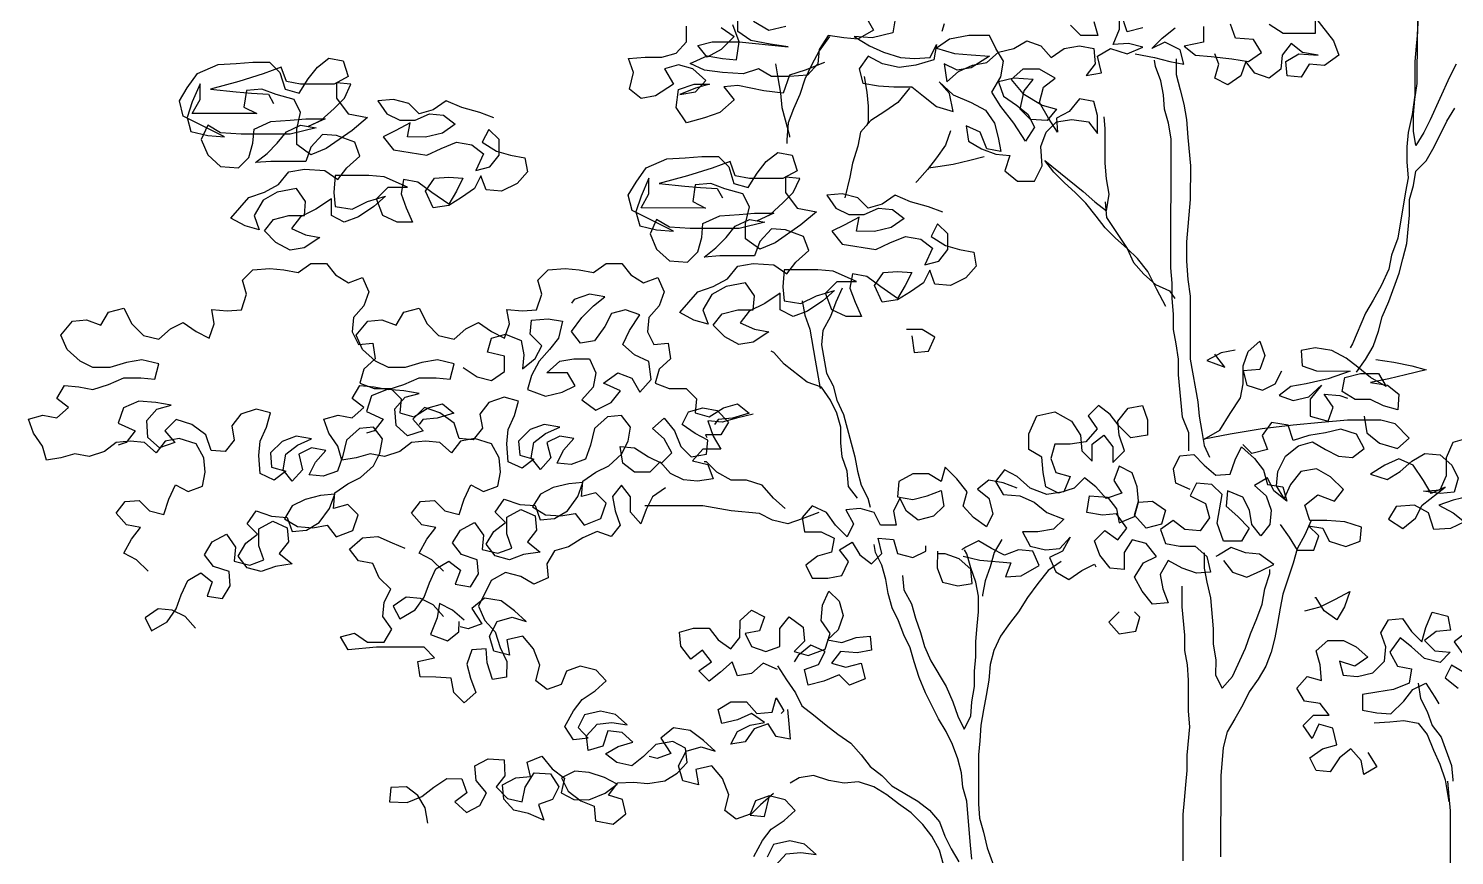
# Model space of a CAD drawing. Header units: inches. Extents: x 350994 to 353538, y 1581369 to 1583842.
# Drawn here: x 351392.314 to 351394.115, y 1583314.287 to 1583315.332 of the extents above; entities that cross this region are included whole.
import ezdxf

# ---------------------------------------------------------------- set-up
doc = ezdxf.new("R2010")
doc.units = ezdxf.units.IN
doc.header["$MEASUREMENT"] = 0
doc.linetypes.add('1', pattern=[0])
doc.layers.add('TREE', color=81, linetype='1')

# ---------------------------------------------------------------- blocks, each defined once
blk = doc.blocks.new('TREE_4')
at = {"color": 94}
for points in [[(613.1, 6881.8), (598.6, 6852.9), (555.1, 6757.5), (540.7, 6728.6), (523.3, 6699.7), (517.5, 6731.5), (517.6, 6769.1), (520.5, 6803.8), (526.3, 6838.5), (526.4, 6948.4), (529.3, 6986), (532.3, 7017.8), (543.9, 7055.3), (555.5, 7118.9), (572.9, 7150.7), (596, 7173.8), (622.1, 7202.7)], [(526.5, 7029.3), (526.4, 6954.2), (523.5, 6922.4), (520.6, 6887.7), (520.5, 6812.5), (514.7, 6769.1), (506, 6728.7), (503, 6696.9), (503, 6662.2), (505.9, 6627.5), (500.1, 6595.7), (482.6, 6491.6), (468.1, 6454), (462.3, 6422.2), (444.9, 6384.6), (427.6, 6352.9), (410.2, 6324), (381.2, 6254.6), (375.4, 6245.9)], [(389.8, 6191), (410.1, 6219.9), (427.5, 6248.8), (439.1, 6283.5), (447.8, 6315.3), (462.3, 6349.9), (485.4, 6413.5), (494.1, 6445.3), (502.8, 6480), (508.7, 6543.6), (508.7, 6578.3), (517.4, 6610.1), (523.2, 6641.9), (546.4, 6665), (563.8, 6696.8), (592.7, 6754.6), (610.1, 6783.5)], [(-803.6, 6886), (-847, 6868.7), (-881.7, 6857.1), (-896.2, 6816.7), (-939.6, 6822.5), (-997.4, 6834.1), (-1029.2, 6831.3), (-1006.1, 6802.3), (-1037.9, 6773.4), (-1072.7, 6761.9), (-1113.1, 6750.4), (-1136.2, 6785.1), (-1130.4, 6825.6), (-1095.7, 6837.1), (-1061, 6837.1), (-1092.8, 6828.4), (-1127.5, 6814), (-1092.8, 6819.8), (-1069.7, 6845.8), (-1098.6, 6871.8), (-1130.4, 6880.5), (-1162.2, 6871.9), (-1142, 6837.1), (-1182.5, 6811.2), (-1214.3, 6805.4), (-1240.3, 6825.7), (-1231.6, 6863.2), (-1243.1, 6895.1), (-1205.5, 6897.9), (-1167.9, 6897.9), (-1136.1, 6906.5), (-1113, 6932.5), (-1112.9, 6967.2)], [(-1034.9, 6964.3), (-1006, 6944), (-1034.9, 6915.1), (-1066.7, 6897.8), (-1087, 6923.8), (-1055.1, 6932.5), (-994.4, 6932.4), (-884.6, 6920.8), (-925, 6926.6), (-968.4, 6935.3), (-997.3, 6955.6), (-997.3, 6990.2)], [(-962.6, 6978.7), (-927.9, 6958.4), (-890.3, 6967)], [(-711, 6990), (-693.7, 6958.2), (-728.4, 6938), (-760.2, 6940.9), (-794.9, 6946.7), (-815.2, 6914.9), (-818.1, 6883.1), (-841.3, 6857.1), (-881.7, 6854.3), (-922.2, 6854.3), (-951.1, 6871.7), (-985.8, 6860.1), (-1032.1, 6863.1), (-1072.6, 6868.9), (-1104.3, 6883.4), (-1066.7, 6900.7), (-1032.1, 6894.9), (-1000.3, 6891.9), (-994.4, 6932.4), (-1008.9, 6970)], [(-644.5, 6984.1), (-650.3, 6952.3), (-696.6, 6940.8), (-737.1, 6943.8), (-702.4, 6923.5), (-670.6, 6909), (-633.1, 6897.4), (-601.2, 6894.5), (-566.6, 6897.3), (-552.1, 6926.2), (-557.9, 6891.5), (-598.4, 6880), (-636, 6874.3), (-673.5, 6883), (-705.3, 6900.4), (-725.6, 6871.5), (-717, 6839.6), (-682.3, 6833.8), (-647.6, 6830.9), (-607.1, 6830.9), (-581.1, 6810.6), (-552.2, 6787.5), (-514.6, 6775.9), (-523.3, 6816.3), (-546.4, 6842.4), (-514.6, 6813.4), (-474.1, 6796.1), (-442.3, 6778.7), (-422.1, 6749.7), (-413.5, 6717.9), (-407.7, 6686.1), (-439.5, 6691.9), (-453.9, 6729.5), (-485.7, 6744), (-480, 6709.3), (-451.1, 6691.9), (-419.3, 6680.4), (-387.5, 6677.4), (-399.1, 6642.7), (-370.2, 6619.6), (-332.6, 6619.6), (-315.2, 6654.2), (-318.1, 6697.6), (-306.5, 6729.4), (-283.3, 6752.5), (-248.6, 6758.3), (-211.1, 6752.4), (-190.8, 6726.4), (-190.8, 6766.9), (-199.4, 6798.7), (-231.2, 6804.5), (-254.4, 6775.6), (-283.3, 6761.2), (-280.5, 6729.4), (-300.7, 6761.2), (-320.9, 6795.9), (-312.2, 6830.6), (-286.1, 6850.8), (-320.8, 6871.1), (-358.4, 6871.1), (-384.4, 6848), (-358.5, 6816.2), (-315.1, 6790.1), (-283.3, 6781.4), (-303.6, 6755.4), (-341.2, 6758.3), (-364.3, 6781.5), (-355.6, 6822), (-335.3, 6848), (-378.7, 6850.9), (-413.4, 6842.3), (-401.8, 6810.4), (-372.9, 6790.2), (-346.9, 6769.9), (-332.5, 6741), (-352.8, 6709.2), (-378.8, 6749.7), (-407.6, 6787.3), (-427.8, 6819.1), (-407.6, 6853.8), (-401.8, 6888.5), (-419.1, 6917.4), (-433.5, 6946.4), (-479.8, 6946.4), (-523.1, 6937.8), (-552.1, 6917.6), (-511.6, 6906), (-474, 6903), (-433.5, 6900.1), (-474.1, 6874.1), (-505.9, 6868.4), (-534.8, 6882.8), (-529, 6842.4), (-503, 6865.5), (-471.2, 6879.9), (-439.3, 6885.7), (-413.3, 6908.8), (-378.6, 6917.4), (-349.7, 6934.7), (-317.9, 6923.1), (-294.8, 6897.1), (-265.8, 6917.3), (-231.1, 6923), (-199.3, 6917.2), (-196.5, 6882.5), (-216.7, 6856.5), (-182, 6862.3), (-190.7, 6899.9), (-161.8, 6917.2), (-124.2, 6905.6), (-89.5, 6920), (-121.3, 6928.7), (-156, 6925.9), (-141.5, 6960.6), (-141.4, 6995.2)], [(-199.3, 6978), (-190.6, 6946.1), (-228.2, 6946.2), (-251.3, 6969.3)], [(-534.7, 6972.5), (-540.5, 6955.1)], [(-106.8, 6905.6), (-63.5, 6896.9), (-28.8, 6888.2), (3, 6882.4), (-5.6, 6914.2), (-40.3, 6931.5), (-69.2, 6917.1), (-46.1, 6940.2), (-17.1, 6963.3)], [(46.5, 6966.2), (46.4, 6931.5), (3.1, 6922.8), (29.1, 6902.6), (63.8, 6899.6), (110, 6893.8), (147.6, 6888), (176.5, 6908.2), (159.2, 6937.1), (118.7, 6940.1), (107.2, 6971.9)], [(-89.4, 6963.4), (-124.1, 6954.8), (-138.5, 6998.1)], [(193.9, 6971.8), (225.7, 6951.5), (298, 6951.5), (298, 6986.2), (338.5, 6934.1), (350, 6902.3), (318.2, 6879.2), (283.5, 6882.1), (266.1, 6853.2), (234.3, 6856.1), (231.4, 6887.9), (260.4, 6905.3), (303.7, 6902.3), (269, 6908.1), (243, 6928.4), (222.8, 6902.4), (219.9, 6870.6), (193.8, 6850.4), (162, 6862), (141.8, 6888), (130.2, 6856.2), (101.3, 6836), (72.4, 6850.5), (81.1, 6882.3), (72.4, 6905.4)], [(-792, 6943.8), (-815.2, 6912), (-832.6, 6880.2), (-847.1, 6848.4), (-858.6, 6813.8), (-873.1, 6782), (-884.7, 6750.2), (-887.7, 6712.6), (-887.7, 6703.9)], [(-1544.7, 6761.9), (-1576.5, 6773.5), (-1617, 6785.1), (-1651.6, 6799.6), (-1680.6, 6779.4), (-1712.4, 6770.8), (-1735.5, 6793.9), (-1770.2, 6802.6), (-1804.9, 6799.8), (-1784.7, 6770.8), (-1755.8, 6756.4), (-1721.1, 6756.3), (-1689.3, 6770.8), (-1657.5, 6767.8), (-1631.5, 6747.6), (-1660.4, 6727.4), (-1698, 6718.7), (-1738.5, 6718.8), (-1732.6, 6750.6), (-1764.5, 6733.2), (-1793.4, 6718.8), (-1770.3, 6689.9), (-1695.1, 6678.2), (-1663.3, 6692.7), (-1628.6, 6707.1), (-1593.9, 6701.3), (-1567.9, 6681), (-1585.3, 6643.4), (-1553.5, 6652.1), (-1533.2, 6678.1), (-1533.2, 6712.8), (-1556.3, 6735.9), (-1570.8, 6707), (-1539, 6686.8), (-1507.2, 6678.1), (-1475.4, 6672.3), (-1469.6, 6640.4), (-1492.8, 6614.4), (-1527.5, 6597.1), (-1562.2, 6600.1), (-1573.7, 6631.9), (-1588.2, 6603), (-1617.1, 6582.8), (-1646.1, 6565.4), (-1680.8, 6559.7), (-1698.1, 6597.3), (-1677.8, 6626.2), (-1646, 6629), (-1614.2, 6626.1), (-1628.7, 6597.2), (-1646.1, 6568.3), (-1683.6, 6594.4), (-1715.4, 6617.5), (-1747.2, 6623.4), (-1753, 6591.6), (-1741.5, 6559.7), (-1727.1, 6527.9), (-1761.8, 6528), (-1793.6, 6542.4), (-1808, 6580), (-1781.9, 6606), (-1738.6, 6606), (-1790.6, 6629.2), (-1825.3, 6632.1), (-1900.5, 6632.2), (-1903.4, 6594.6), (-1900.5, 6562.8), (-1862.9, 6557), (-1828.2, 6574.3), (-1787.7, 6585.8), (-1813.8, 6562.7), (-1848.5, 6539.6), (-1880.3, 6528.1), (-1909.2, 6542.5), (-1909.2, 6580.1), (-1943.9, 6557), (-1978.6, 6539.7), (-1998.9, 6513.7), (-1967.1, 6499.2), (-1935.3, 6493.4), (-1970, 6470.3), (-2001.8, 6464.6), (-2033.6, 6481.9), (-2059.6, 6508), (-2039.3, 6534), (-2004.6, 6542.6), (-1969.9, 6542.6), (-1967, 6574.4), (-1987.2, 6603.3), (-2030.6, 6594.7), (-2062.4, 6577.4), (-2082.7, 6542.7), (-2071.1, 6510.9), (-2102.9, 6519.6), (-2134.7, 6537), (-2094.2, 6583.2), (-2059.5, 6594.7), (-2027.7, 6612), (-2004.5, 6640.9), (-1969.8, 6646.7), (-1923.6, 6643.8), (-1894.7, 6623.5), (-1874.4, 6649.5), (-1845.5, 6675.5), (-1857, 6707.3), (-1897.5, 6721.8), (-1929.3, 6724.7), (-1955.3, 6695.8), (-1966.9, 6664), (-2045, 6664.1), (-2079.7, 6661.2), (-2053.6, 6681.5), (-2030.5, 6704.6), (-2010.2, 6730.6), (-1978.4, 6745), (-1943.7, 6739.2), (-2001.6, 6724.8), (-2111.4, 6724.9), (-2157.7, 6727.8), (-2186.6, 6745.2), (-2201.1, 6713.4), (-2186.6, 6678.7), (-2157.8, 6652.6), (-2117.3, 6649.7), (-2094.1, 6672.8), (-2085.4, 6704.6), (-2082.5, 6736.4), (-2044.9, 6753.7), (-2001.5, 6756.6), (-1966.8, 6759.4), (-1923.5, 6759.4), (-1961.1, 6742.1), (-1932.1, 6756.5), (-1903.2, 6782.5), (-1880.1, 6805.6), (-1865.6, 6837.4), (-1897.4, 6840.3), (-1897.4, 6805.6), (-1871.4, 6770.9), (-1828, 6762.2), (-1862.8, 6733.3), (-1920.6, 6692.9), (-1955.3, 6678.5), (-1987.1, 6701.6), (-1987.1, 6736.3), (-1978.4, 6773.9), (-1992.8, 6802.8), (-2033.3, 6814.4), (-2065.1, 6826), (-2099.8, 6823.2), (-2105.6, 6785.6), (-2076.7, 6771.1), (-2221.3, 6771.2), (-2203.9, 6803), (-2203.8, 6837.7), (-2221.2, 6797.3), (-2232.8, 6762.6), (-2224.2, 6730.8), (-2186.6, 6722.1), (-2149, 6719.1), (-2241.5, 6765.5), (-2250.1, 6800.2), (-2232.8, 6829.1), (-2209.6, 6860.9), (-2163.3, 6881.1), (-2122.9, 6883.9), (-2085.3, 6886.8), (-2047.7, 6886.7), (-2024.6, 6863.6), (-2013, 6826), (-1981.2, 6817.3), (-1961, 6849.1), (-1940.7, 6875.1), (-1914.7, 6895.3), (-1882.9, 6889.5), (-1871.3, 6854.8), (-1903.2, 6837.4), (-1978.3, 6837.5), (-2010.1, 6843.3), (-2021.7, 6875.1), (-2062.2, 6860.7), (-2117.1, 6843.4), (-2180.7, 6826.1), (-2122.9, 6820.3), (-2088.2, 6817.4), (-2050.6, 6814.5), (-2039.1, 6794.2)], [(-913.5, 6883.2), (-907.8, 6851.4), (-902, 6816.7), (-899.2, 6784.9), (-881.9, 6721.3), (-881.9, 6718.4)], [(13.8, 6015), (13.8, 6055.4), (-0.6, 6090.1), (-9.2, 6185.6), (-9.2, 6220.3), (-14.9, 6255), (-20.7, 6286.8), (-20.6, 6321.5), (-23.5, 6356.2), (-23.5, 6390.9), (-26.3, 6425.6), (-26, 6714.7), (-31.8, 6749.4), (-40.4, 6781.2), (-43.3, 6813), (-49.1, 6844.8), (-60.6, 6876.6), (-63.5, 6891.1)], [(-14.3, 6893.9), (-14.3, 6859.2), (-5.7, 6824.5), (2.9, 6792.7), (8.7, 6758), (11.5, 6717.5), (17.3, 6653.9), (17.2, 6578.8), (8.4, 6483.4), (8.4, 6440), (11.3, 6399.5), (17, 6361.9), (16.9, 6220.2), (34.1, 6124.8), (37, 6093), (42.7, 6058.3), (48.5, 6026.5), (60, 6000.5)], [(-714, 6854.1), (-708.3, 6819.4), (-705.4, 6787.6), (-705.5, 6752.9), (-708.4, 6744.2)], [(-612.9, 6828), (-638.9, 6796.2), (-667.9, 6776), (-699.7, 6755.8), (-722.8, 6729.8), (-728.6, 6698), (-740.2, 6660.4), (-746.1, 6628.6), (-757.7, 6582.4)], [(-38, 6338.8), (-58.2, 6376.4), (-78.4, 6416.9), (-101.5, 6445.9), (-124.6, 6469), (-150.6, 6492.2), (-173.7, 6515.3), (-193.9, 6541.4), (-217, 6570.3), (-240.1, 6593.4), (-266.1, 6616.6), (-289.2, 6639.8), (-309.4, 6665.8), (-222.8, 6596.3), (-196.8, 6573.2), (-170.8, 6552.9), (-164.9, 6590.5), (-170.7, 6625.2), (-173.6, 6659.9), (-173.5, 6738), (-176.3, 6764)], [(-520.4, 6732.5), (-532, 6700.7), (-552.3, 6671.8), (-572.6, 6645.8), (-595.7, 6619.8), (-598.6, 6616.9)], [(-538, 6550.4), (-569.7, 6561.9), (-610.2, 6573.5), (-644.9, 6588), (-673.8, 6567.8), (-705.6, 6559.2), (-728.8, 6582.3), (-763.4, 6591), (-798.1, 6588.2), (-777.9, 6559.2), (-749, 6544.8), (-714.3, 6544.7), (-682.5, 6559.2), (-650.7, 6556.2), (-624.7, 6536), (-653.6, 6515.8), (-691.2, 6507.1), (-731.7, 6507.2), (-725.9, 6539), (-757.7, 6521.6), (-786.6, 6507.2), (-763.5, 6478.3), (-688.4, 6466.6), (-656.6, 6481.1), (-621.9, 6495.5), (-587.2, 6489.7), (-561.2, 6469.4), (-578.5, 6431.8), (-546.7, 6440.5), (-526.5, 6466.5), (-526.4, 6501.2), (-549.5, 6524.3), (-564, 6495.4), (-532.2, 6475.2), (-500.4, 6466.5), (-468.6, 6460.7), (-462.9, 6428.8), (-486, 6402.8), (-520.8, 6385.5), (-555.5, 6388.5), (-567, 6420.3), (-581.5, 6391.4), (-610.4, 6371.2), (-639.3, 6353.8), (-674, 6348.1), (-691.3, 6385.7), (-671.1, 6414.6), (-639.3, 6417.4), (-607.5, 6414.5), (-622, 6385.6), (-639.3, 6356.7), (-676.9, 6382.8), (-708.7, 6405.9), (-740.5, 6411.8), (-746.3, 6380), (-734.7, 6348.1), (-720.3, 6316.3), (-755, 6316.4), (-786.8, 6330.8), (-801.2, 6368.4), (-775.2, 6394.4), (-731.8, 6394.4), (-783.8, 6417.6), (-818.5, 6420.5), (-893.7, 6420.6), (-896.6, 6383), (-893.8, 6351.2), (-856.2, 6345.4), (-821.5, 6362.7), (-781, 6374.2), (-807, 6351.1), (-841.7, 6328), (-873.6, 6316.5), (-902.5, 6330.9), (-902.4, 6368.5), (-937.1, 6345.4), (-971.9, 6328.1), (-992.1, 6302.1), (-960.3, 6287.6), (-928.5, 6281.8), (-963.2, 6258.7), (-995.1, 6253), (-1026.8, 6270.3), (-1052.8, 6296.4), (-1032.6, 6322.4), (-997.9, 6331), (-963.2, 6331), (-960.3, 6362.8), (-980.5, 6391.7), (-1023.8, 6383.1), (-1055.7, 6365.8), (-1075.9, 6331.1), (-1064.4, 6299.3), (-1096.2, 6308), (-1128, 6325.4), (-1087.5, 6371.6), (-1052.8, 6383.1), (-1020.9, 6400.4), (-997.8, 6429.3), (-963.1, 6435.1), (-916.8, 6432.2), (-887.9, 6411.9), (-867.7, 6437.9), (-838.7, 6463.9), (-850.3, 6495.7), (-890.7, 6510.2), (-922.5, 6513.1), (-948.6, 6484.2), (-960.2, 6452.4), (-1038.2, 6452.5), (-1072.9, 6449.6), (-1046.9, 6469.9), (-1023.7, 6493), (-1003.5, 6519), (-971.7, 6533.4), (-937, 6527.6), (-994.8, 6513.2), (-1104.7, 6513.3), (-1150.9, 6516.2), (-1179.8, 6533.6), (-1194.3, 6501.8), (-1179.9, 6467.1), (-1151, 6441), (-1110.5, 6438.1), (-1087.4, 6461.2), (-1078.7, 6493), (-1075.8, 6524.8), (-1038.2, 6542.1), (-994.8, 6545), (-960.1, 6547.8), (-916.7, 6547.8), (-954.3, 6530.5), (-925.4, 6544.9), (-896.5, 6570.9), (-873.3, 6594), (-858.8, 6625.8), (-890.6, 6628.7), (-890.7, 6594), (-864.7, 6559.3), (-821.3, 6550.6), (-856, 6521.7), (-913.9, 6481.3), (-948.6, 6466.9), (-980.4, 6490), (-980.3, 6524.7), (-971.6, 6562.3), (-986.1, 6591.2), (-1026.5, 6602.8), (-1058.3, 6614.4), (-1093, 6611.6), (-1098.8, 6574), (-1069.9, 6559.5), (-1214.5, 6559.6), (-1197.1, 6591.4), (-1197.1, 6626.1), (-1214.5, 6585.7), (-1226.1, 6551), (-1217.4, 6519.2), (-1179.9, 6510.5), (-1142.3, 6507.5), (-1234.8, 6553.9), (-1243.4, 6588.6), (-1226, 6617.5), (-1202.9, 6649.3), (-1156.6, 6669.5), (-1116.1, 6672.3), (-1078.5, 6675.2), (-1040.9, 6675.1), (-1017.8, 6652), (-1006.3, 6614.4), (-974.5, 6605.7), (-954.2, 6637.5), (-934, 6663.5), (-907.9, 6683.7), (-876.1, 6677.9), (-864.6, 6643.2), (-896.4, 6625.9), (-971.6, 6625.9), (-1003.4, 6631.7), (-1014.9, 6663.5), (-1055.4, 6649.1), (-1110.4, 6631.8), (-1174, 6614.5), (-1116.2, 6608.7), (-1081.5, 6605.8), (-1043.9, 6602.9), (-1032.3, 6582.6)], [(-445.3, 6674.6), (-477.1, 6665.9), (-514.7, 6657.3), (-549.4, 6651.6), (-569.7, 6648.7)], [(-173.6, 6573.1), (-170.8, 6538.5), (-124.6, 6469), (-110.1, 6437.2), (-87, 6411.2), (-61, 6388), (-29.2, 6373.5), (-17.7, 6356.2)], [(-2320, 5744.7), (-2346, 5770.7), (-2374.9, 5785.2), (-2357.5, 5817), (-2337.2, 5843), (-2369, 5848.8), (-2392.1, 5874.9), (-2371.9, 5900.9), (-2340.1, 5903.7), (-2316.9, 5880.6), (-2285.1, 5871.9), (-2273.6, 5906.6), (-2259.1, 5938.4), (-2230.2, 5923.9), (-2198.4, 5935.4), (-2192.5, 5967.2), (-2195.4, 5999), (-2212.7, 6030.8), (-2250.3, 6042.4), (-2282.1, 6036.7), (-2302.4, 6010.7), (-2328.4, 6033.8), (-2360.2, 6036.8), (-2392, 6033.9), (-2418, 6013.7), (-2452.7, 6002.2), (-2484.5, 6008), (-2516.3, 5999.3), (-2548.1, 5993.6), (-2556.8, 6025.4), (-2577, 6054.3), (-2588.5, 6086.1), (-2556.7, 6094.8), (-2524.9, 6089), (-2498.9, 6112.1), (-2524.9, 6132.3), (-2507.5, 6161.2), (-2475.7, 6158.3), (-2443.9, 6152.5), (-2409.2, 6164), (-2374.5, 6178.4), (-2336.9, 6178.4), (-2305.1, 6175.5), (-2296.4, 6210.2), (-2334, 6218.9), (-2368.7, 6213.1), (-2406.3, 6201.6), (-2443.9, 6201.6), (-2472.8, 6216.1), (-2501.7, 6242.2), (-2516.1, 6274), (-2490, 6305.8), (-2458.2, 6308.6), (-2426.4, 6297), (-2409.1, 6325.9), (-2374.4, 6334.6), (-2357, 6299.9), (-2331, 6273.8), (-2296.4, 6265.1), (-2270.3, 6288.2), (-2241.4, 6302.7), (-2212.5, 6282.4), (-2183.6, 6267.9), (-2172, 6299.7), (-2177.7, 6331.5), (-2143.1, 6328.6), (-2111.2, 6331.4), (-2099.7, 6366.1), (-2108.3, 6397.9), (-2085.1, 6421.1), (-2047.6, 6423.9), (-2015.8, 6421), (-1984, 6415.2), (-1955, 6435.4), (-1920.3, 6435.4), (-1900.1, 6409.3), (-1871.2, 6391.9), (-1839.4, 6403.5), (-1825, 6371.7), (-1836.6, 6339.9), (-1859.7, 6313.9), (-1862.6, 6282.1), (-1848.2, 6253.1), (-1816.4, 6256), (-1810.7, 6221.3), (-1836.7, 6198.2), (-1845.4, 6166.4), (-1813.6, 6154.8), (-1776, 6154.8), (-1752.9, 6131.6), (-1755.8, 6099.8), (-1724, 6091.1), (-1692.2, 6111.3), (-1660.4, 6120), (-1634.4, 6099.7), (-1672, 6088.2), (-1703.8, 6085.3), (-1712.5, 6073.8)], [(-1657.6, 5744.7), (-1683.6, 5770.7), (-1712.5, 5785.2), (-1695.1, 5817), (-1674.9, 5843), (-1706.7, 5848.8), (-1729.8, 5874.9), (-1709.5, 5900.9), (-1677.7, 5903.7), (-1654.6, 5880.6), (-1622.8, 5871.9), (-1611.2, 5906.6), (-1596.7, 5938.4), (-1567.8, 5923.9), (-1536, 5935.4), (-1530.2, 5967.2), (-1533.1, 5999), (-1550.4, 6030.8), (-1588, 6042.4), (-1619.8, 6036.7), (-1640, 6010.7), (-1666, 6033.8), (-1697.8, 6036.8), (-1729.6, 6033.9), (-1755.7, 6013.7), (-1790.4, 6002.2), (-1822.2, 6008), (-1854, 5999.3), (-1885.8, 5993.6), (-1894.5, 6025.4), (-1914.7, 6054.3), (-1926.2, 6086.1), (-1894.4, 6094.8), (-1862.6, 6089), (-1836.6, 6112.1), (-1862.6, 6132.3), (-1845.2, 6161.2), (-1813.4, 6158.3), (-1781.6, 6152.5), (-1746.9, 6164), (-1712.2, 6178.4), (-1674.6, 6178.4), (-1642.8, 6175.5), (-1634.1, 6210.2), (-1671.6, 6218.9), (-1706.4, 6213.1), (-1743.9, 6201.6), (-1781.5, 6201.6), (-1810.4, 6216.1), (-1839.3, 6242.2), (-1853.8, 6274), (-1827.7, 6305.8), (-1795.9, 6308.6), (-1764.1, 6297), (-1746.7, 6325.9), (-1712, 6334.6), (-1694.7, 6299.9), (-1668.7, 6273.8), (-1634, 6265.1), (-1608, 6288.2), (-1579.1, 6302.7), (-1550.2, 6282.4), (-1521.3, 6267.9), (-1509.7, 6299.7), (-1515.4, 6331.5), (-1480.7, 6328.6), (-1448.9, 6331.4), (-1437.3, 6366.1), (-1446, 6397.9), (-1422.8, 6421.1), (-1385.2, 6423.9), (-1353.4, 6421), (-1321.6, 6415.2), (-1292.7, 6435.4), (-1258, 6435.4), (-1237.8, 6409.3), (-1208.9, 6391.9), (-1177.1, 6403.5), (-1162.6, 6371.7), (-1174.2, 6339.9), (-1197.4, 6313.9), (-1200.3, 6282.1), (-1185.9, 6253.1), (-1154.1, 6256), (-1148.3, 6221.3), (-1174.4, 6198.2), (-1183.1, 6166.4), (-1151.3, 6154.8), (-1113.7, 6154.8), (-1090.6, 6131.6), (-1093.5, 6099.8), (-1061.7, 6091.1), (-1029.9, 6111.3), (-998.1, 6120), (-972.1, 6099.7), (-1009.7, 6088.2), (-1041.5, 6085.3), (-1050.2, 6073.8)], [(644, 5913.2), (606.4, 5904.5), (574.6, 5893), (606.4, 5875.6), (632.4, 5855.4), (600.6, 5840.9), (563, 5838.1), (551.4, 5875.7), (519.7, 5893.1), (479.2, 5890.2), (461.8, 5861.3), (493.6, 5841), (522.5, 5864.1), (537, 5893), (589.1, 5933.5), (557.3, 5919), (539.9, 5948), (516.8, 5982.7), (485.1, 5997.2), (453.2, 5982.7), (421.4, 5962.5), (459, 5950.9), (487.9, 5968.3), (514, 5991.4), (542.9, 6008.7), (577.6, 6005.8), (603.6, 5982.6), (618, 5953.7), (609.3, 5921.9), (577.5, 5919), (539.9, 5924.8), (577.5, 5927.7), (592, 5959.5), (592, 6000), (606.5, 6034.7), (638.3, 6043.3)], [(-1613.8, 6201.5), (-1582.1, 6181.2), (-1550.3, 6172.5), (-1521.3, 6192.7), (-1521.3, 6227.4), (-1558.9, 6236.1), (-1550.2, 6267.9), (-1518.4, 6276.6), (-1483.7, 6262.1), (-1477.9, 6230.3), (-1480.8, 6198.5), (-1451.9, 6221.6), (-1437.4, 6250.5), (-1463.4, 6276.5), (-1460.5, 6308.3), (-1422.9, 6311.2), (-1391.1, 6305.4), (-1399.8, 6267.8), (-1420.1, 6241.8), (-1443.2, 6215.8), (-1460.6, 6184), (-1469.3, 6152.2), (-1428.9, 6137.7), (-1391.3, 6146.4), (-1362.3, 6160.8), (-1379.7, 6189.7), (-1425.9, 6189.8), (-1397, 6215.7), (-1365.2, 6221.5), (-1330.5, 6221.5), (-1316, 6189.7), (-1321.9, 6157.9), (-1347.9, 6129), (-1316.1, 6105.8), (-1281.4, 6123.1), (-1261.1, 6149.1), (-1298.7, 6166.5), (-1266.9, 6189.6), (-1235.1, 6178), (-1217.8, 6146.2), (-1191.7, 6175.1), (-1197.5, 6215.6), (-1229.3, 6230), (-1255.3, 6253.2), (-1240.8, 6285), (-1217.6, 6319.7), (-1249.4, 6331.3), (-1281.2, 6322.6), (-1295.7, 6293.7), (-1318.9, 6261.9), (-1350.7, 6256.2), (-1370.9, 6282.2), (-1347.7, 6314), (-1321.7, 6340), (-1295.7, 6360.2), (-1330.3, 6366), (-1365, 6354.5), (-1370.8, 6345.8)], [(-763.6, 6380), (-778.1, 6348.2), (-789.7, 6316.4), (-807.1, 6284.6), (-810, 6252.8), (-798.5, 6189.2), (-784.1, 6160.3), (-775.4, 6128.4), (-761, 6096.6), (-735.1, 6001.2), (-729.3, 5969.4), (-720.7, 5937.6), (-706.2, 5908.6), (-700.5, 5888.4)], [(-853.3, 6351.1), (-847.5, 6319.3), (-836, 6287.5), (-824.5, 6218.1), (-813, 6154.5)], [(-607.6, 6272.9), (-601.9, 6235.3), (-570, 6238.1), (-555.6, 6269.9), (-584.5, 6287.3), (-619.2, 6287.3)], [(-729.4, 5908.7), (-749.6, 5934.7), (-752.4, 5969.4), (-764, 6001.2), (-766.8, 6033), (-766.8, 6067.7), (-775.5, 6099.5), (-789.9, 6128.5), (-810.1, 6157.4), (-841.9, 6169), (-893.9, 6209.5), (-917, 6235.5), (-922.8, 6238.4)], [(444.7, 6084), (369.5, 6084), (311.7, 6078.3), (248, 6072.6), (178.6, 6064), (106.3, 6052.5), (48.5, 6040.9), (83.2, 6061.2), (106.4, 6098.7), (129.6, 6133.4), (135.4, 6165.2), (135.4, 6205.7), (147, 6237.5), (173, 6260.6), (184.6, 6228.8), (173, 6197), (135.4, 6194.1), (144, 6162.3), (178.7, 6150.7), (207.6, 6165.1), (222.1, 6194)], [(118.1, 6240.4), (86.3, 6234.6), (54.5, 6217.3), (94.9, 6202.8), (74.7, 6228.9), (71.8, 6231.8)], [(433.2, 6219.9), (473.7, 6214), (514.2, 6205.3), (546, 6196.6), (499.7, 6185.1), (462.1, 6176.5), (421.6, 6167.8), (459.2, 6162), (485.2, 6141.7), (482.3, 6107), (450.5, 6115.8), (421.6, 6130.2), (386.9, 6130.3), (358, 6147.6), (363.8, 6179.4), (398.5, 6188.1), (439, 6188), (456.3, 6159.1), (421.6, 6179.4), (392.7, 6202.5), (366.7, 6222.8), (334.9, 6240.2), (297.4, 6246), (265.5, 6240.2), (268.4, 6205.5), (300.2, 6194), (375.4, 6193.9), (326.2, 6176.6), (277, 6165.1), (242.3, 6159.3), (216.3, 6139.1), (248.1, 6127.5), (282.8, 6136.1), (311.7, 6162.1), (285.7, 6130.4), (285.6, 6092.8), (326.1, 6081.2), (337.7, 6113), (317.5, 6141.9), (352.2, 6139), (369.5, 6133.2)], [(-1657.7, 5643.5), (-1680.8, 5669.6), (-1709.7, 5684), (-1741.5, 5687), (-1770.5, 5666.7), (-1756, 5637.8), (-1721.3, 5658), (-1701, 5686.9), (-1689.5, 5718.7), (-1675, 5750.5), (-1646, 5767.8), (-1620, 5747.6), (-1631.6, 5715.8), (-1596.9, 5710), (-1579.6, 5738.8), (-1582.4, 5770.7), (-1617.1, 5782.3), (-1637.3, 5808.3), (-1620, 5837.2), (-1588.1, 5854.5), (-1567.9, 5825.6), (-1570.8, 5793.8), (-1536.2, 5785.1), (-1504.3, 5796.6), (-1515.9, 5828.4), (-1515.8, 5866), (-1484, 5883.3), (-1452.2, 5868.8), (-1449.4, 5837), (-1469.6, 5811), (-1440.7, 5787.9), (-1478.3, 5782.1), (-1510.1, 5770.6), (-1541.9, 5779.3), (-1562.2, 5805.3), (-1544.8, 5834.2), (-1518.7, 5854.4), (-1541.9, 5877.6), (-1521.6, 5906.5), (-1486.9, 5894.9), (-1452.2, 5892), (-1440.7, 5860.2), (-1408.9, 5863), (-1379.9, 5880.3), (-1356.8, 5912.1), (-1345.2, 5943.9), (-1377, 5941.1), (-1411.7, 5932.4), (-1440.6, 5918), (-1458, 5889.1), (-1429.1, 5871.7), (-1394.4, 5868.8), (-1362.6, 5874.5), (-1342.4, 5848.5), (-1304.8, 5862.9), (-1293.2, 5897.6), (-1316.3, 5920.8), (-1348.1, 5912.1), (-1345.2, 5946.8), (-1316.3, 5967), (-1287.3, 5981.5), (-1258.4, 6007.4), (-1243.9, 6036.3), (-1238.1, 6068.1), (-1258.3, 6094.2), (-1290.1, 6091.3), (-1319.1, 6065.3), (-1327.8, 6027.7), (-1339.4, 5996), (-1371.2, 5984.4), (-1403, 5987.3), (-1388.5, 6016.2), (-1365.3, 6042.2), (-1397.1, 6048.1), (-1426.1, 6033.6), (-1417.4, 5998.9), (-1440.6, 5972.9), (-1460.8, 5999), (-1455, 6033.6), (-1428.9, 6053.9), (-1397.1, 6068.3), (-1431.8, 6074.1), (-1463.6, 6062.6), (-1489.7, 6036.6), (-1486.8, 6004.8), (-1455, 5996.1), (-1481, 5975.8), (-1512.8, 5990.3), (-1515.7, 6030.8), (-1512.8, 6062.6), (-1498.3, 6094.4), (-1489.6, 6126.2), (-1521.4, 6134.9), (-1556.1, 6123.4), (-1576.3, 6097.4), (-1570.6, 6065.6), (-1590.9, 6039.6), (-1622.7, 6042.5), (-1634.2, 6077.2), (-1666, 6100.3), (-1700.7, 6111.9), (-1726.7, 6085.9), (-1703.6, 6059.9), (-1738.3, 6048.4), (-1764.3, 6071.5), (-1767.2, 6109.1), (-1744, 6135.1), (-1712.2, 6143.8), (-1746.9, 6149.6), (-1784.5, 6152.5), (-1819.2, 6138.1), (-1830.8, 6103.4), (-1793.2, 6086), (-1813.5, 6060), (-1830.8, 6054.2)], [(-2214.1, 5617.1), (-2237.2, 5643.1), (-2266.1, 5657.6), (-2297.9, 5660.5), (-2326.8, 5640.3), (-2312.4, 5611.4), (-2277.7, 5631.6), (-2257.4, 5660.5), (-2245.8, 5692.3), (-2231.3, 5724.1), (-2202.4, 5741.4), (-2176.4, 5721.1), (-2188, 5689.3), (-2153.3, 5683.5), (-2135.9, 5712.4), (-2138.8, 5744.2), (-2173.5, 5755.8), (-2193.7, 5781.8), (-2176.3, 5810.7), (-2144.5, 5828.1), (-2124.3, 5799.1), (-2127.2, 5767.3), (-2092.5, 5758.6), (-2060.7, 5770.2), (-2072.2, 5802), (-2072.2, 5839.6), (-2040.4, 5856.9), (-2008.6, 5842.4), (-2005.7, 5810.6), (-2026, 5784.6), (-1997.1, 5761.4), (-2034.7, 5755.7), (-2066.5, 5744.1), (-2098.3, 5752.8), (-2118.5, 5778.9), (-2101.1, 5807.8), (-2075.1, 5828), (-2098.2, 5851.1), (-2077.9, 5880), (-2043.3, 5868.4), (-2008.6, 5865.5), (-1997, 5833.7), (-1965.2, 5836.6), (-1936.3, 5853.9), (-1913.1, 5885.7), (-1901.5, 5917.5), (-1933.4, 5914.6), (-1968.1, 5906), (-1997, 5891.5), (-2014.4, 5862.6), (-1985.5, 5845.3), (-1950.8, 5842.3), (-1919, 5848.1), (-1898.7, 5822.1), (-1861.1, 5836.5), (-1849.5, 5871.2), (-1872.7, 5894.3), (-1904.5, 5885.7), (-1901.5, 5920.4), (-1872.6, 5940.6), (-1843.7, 5955), (-1814.7, 5981), (-1800.3, 6009.9), (-1794.5, 6041.7), (-1814.7, 6067.7), (-1846.5, 6064.9), (-1875.4, 6038.9), (-1884.1, 6001.3), (-1895.7, 5969.5), (-1927.5, 5958), (-1959.3, 5960.9), (-1944.8, 5989.8), (-1921.7, 6015.8), (-1953.5, 6021.6), (-1982.4, 6007.2), (-1973.8, 5972.5), (-1996.9, 5946.5), (-2017.1, 5972.5), (-2011.3, 6007.2), (-1985.3, 6027.4), (-1953.5, 6041.8), (-1988.2, 6047.7), (-2020, 6036.1), (-2046, 6010.1), (-2043.2, 5978.3), (-2011.4, 5969.6), (-2037.4, 5949.4), (-2069.2, 5963.9), (-2072.1, 6004.4), (-2069.1, 6036.2), (-2054.6, 6068), (-2045.9, 6099.8), (-2077.7, 6108.5), (-2112.4, 6096.9), (-2132.7, 6070.9), (-2127, 6039.1), (-2147.2, 6013.1), (-2179, 6016), (-2190.6, 6050.7), (-2222.3, 6073.9), (-2257, 6085.5), (-2283.1, 6059.5), (-2260, 6033.4), (-2294.7, 6021.9), (-2320.7, 6045.1), (-2323.5, 6082.7), (-2300.4, 6108.7), (-2268.6, 6117.3), (-2303.2, 6123.1), (-2340.8, 6126), (-2375.5, 6111.6), (-2387.1, 6076.9), (-2349.6, 6059.6), (-2369.8, 6033.5), (-2387.2, 6027.8)], [(-963.4, 6096.8), (-1001, 6088.2), (-1032.8, 6079.5), (-1064.6, 6082.4), (-1053.1, 6047.7), (-1035.7, 6018.8), (-1076.2, 6018.8), (-1099.4, 5992.8), (-1064.7, 5984.1), (-1053.2, 5952.3), (-1087.9, 5946.6), (-1119.7, 5949.5), (-1148.6, 5964), (-1171.7, 5990), (-1194.8, 5966.9), (-1229.5, 5966.9), (-1255.5, 5987.2), (-1261.3, 6024.8), (-1229.5, 6021.9), (-1197.7, 6001.6), (-1168.8, 5987.1), (-1145.6, 6010.2), (-1162.9, 6042.1), (-1188.9, 6065.2), (-1162.9, 6088.3), (-1139.8, 6059.4), (-1125.4, 6024.7), (-1102.3, 6001.5), (-1067.6, 6007.3), (-1064.6, 6039.1), (-1093.5, 6053.6), (-1122.4, 6073.8), (-1108, 6102.7), (-1076.1, 6111.4), (-1044.3, 6105.6), (-1018.3, 6079.5), (-1035.7, 6050.6), (-1070.4, 6050.6), (-1067.5, 6044.9)], [(16.6, 5928.2), (-15.2, 5942.7), (-20.9, 5974.5), (-6.5, 6003.4), (25.3, 6006.3), (48.5, 5983.1), (74.5, 5960), (106.3, 5962.8), (117.9, 5994.6), (132.3, 6023.5), (161.2, 5997.5), (181.4, 5971.4), (190.1, 5939.6), (224.8, 5933.8), (233.4, 5902), (204.5, 5925.2), (190.1, 5954.1), (161.2, 5936.8), (187.2, 5913.6), (198.7, 5881.8), (195.8, 5850), (175.5, 5824), (155.3, 5850), (149.6, 5881.8), (135.1, 5910.8), (100.4, 5925.2), (97.5, 5890.6), (123.5, 5867.4), (149.5, 5841.4), (132.2, 5812.5), (91.7, 5812.5), (77.3, 5853), (88.9, 5916.6), (65.8, 5939.7), (31.1, 5942.7), (16.6, 5913.8), (51.3, 5896.4), (59.9, 5864.6), (39.6, 5835.7), (5, 5838.6), (-21, 5858.9), (-50, 5838.6), (-38.4, 5806.8), (-6.6, 5801), (28.1, 5801), (54.1, 5777.8), (62.7, 5743.1), (30.9, 5740.3), (-0.9, 5751.9), (-32.7, 5769.2), (-50.1, 5737.4), (-44.3, 5705.6), (-32.8, 5673.8), (-67.5, 5671), (-90.6, 5699.9), (-107.9, 5731.7), (-87.6, 5763.5), (-58.7, 5777.9), (-81.8, 5806.9), (-113.6, 5815.6), (-131, 5786.7), (-131, 5749.1), (-162.8, 5752), (-185.9, 5780.9), (-197.5, 5812.8), (-174.3, 5835.9), (-145.4, 5815.6), (-125.1, 5841.6), (-148.3, 5873.4), (-180.1, 5870.6), (-214.7, 5876.4), (-208.9, 5914), (-168.5, 5911), (-148.2, 5885), (-142.5, 5853.2), (-107.8, 5867.6), (-99.1, 5899.4), (-67.3, 5902.3), (-38.4, 5882), (-47.1, 5850.2), (-81.8, 5841.6), (-107.8, 5870.5), (-99.1, 5902.3), (-101.9, 5934.1), (-113.5, 5965.9), (-142.4, 5980.4), (-154, 5948.6), (-136.6, 5919.7), (-171.3, 5908.1), (-194.5, 5934.2), (-220.5, 5954.5), (-243.6, 5931.3), (-278.3, 5919.8), (-307.2, 5934.3), (-313, 5966.1), (-315.8, 6000.8), (-344.7, 6018.2), (-344.7, 6052.9), (-327.3, 6093.3), (-286.8, 6102), (-249.3, 6081.7), (-229, 6049.9), (-226.2, 6015.2), (-203.1, 5992), (-203, 6029.6), (-177, 6049.8), (-156.8, 6023.8), (-156.8, 5989.1), (-130.8, 6015.1), (-142.3, 6049.8), (-145.2, 6081.6), (-122, 6110.5), (-90.2, 6116.2), (-78.7, 6084.4), (-78.7, 6049.7), (-116.3, 6044), (-142.3, 6070), (-162.5, 6096.1), (-188.5, 6116.3), (-211.7, 6093.2), (-191.4, 6064.3), (-217.5, 6035.4), (-252.2, 6029.7), (-286.9, 6029.7), (-295.6, 5997.9), (-284.1, 5966.1), (-252.3, 5957.4), (-266.7, 5922.7), (-304.3, 5916.9), (-341.9, 5931.4), (-370.8, 5957.5), (-399.7, 5972), (-420, 5946), (-402.6, 5917), (-365.1, 5914.1), (-333.3, 5899.6), (-304.4, 5876.5), (-266.8, 5862), (-290, 5838.9), (-324.7, 5833.1), (-359.4, 5833.1), (-342, 5801.3), (-307.3, 5792.6), (-275.5, 5795.5), (-252.4, 5821.5), (-269.8, 5789.7), (-298.7, 5775.3), (-284.3, 5743.4), (-255.4, 5726.1), (-226.4, 5746.3), (-197.5, 5760.7), (-194.6, 5754.9)], [(218.9, 5850), (239.1, 5821), (256.5, 5792.1), (294, 5792.1), (305.6, 5823.9), (282.5, 5847), (314.3, 5841.2), (328.8, 5812.3), (366.3, 5800.7), (398.1, 5812.2), (401.1, 5844), (363.5, 5855.6), (323, 5858.5), (285.4, 5858.6), (273.9, 5893.3), (302.8, 5916.4), (340.4, 5901.9), (360.7, 5927.9), (331.8, 5956.8), (300, 5974.2), (265.3, 5968.5), (242.1, 5939.6), (227.7, 5907.8), (210.3, 5936.7), (213.2, 5968.5), (230.6, 6003.2), (259.6, 6026.3), (291.4, 6034.9), (320.3, 6017.6), (349.2, 6003.1), (381, 6000.2), (407, 6020.4), (389.7, 6052.2), (355, 6063.8), (320.3, 6055.2), (282.7, 6049.4), (248, 6037.9), (236.5, 6072.6), (198.9, 6078.4), (178.6, 6049.5), (190.2, 6017.7), (155.5, 6009), (135.2, 6029.3)], [(407.1, 6092.7), (412.8, 6055.1), (441.7, 6031.9), (482.2, 6020.3), (508.2, 6043.4), (476.5, 6075.2), (444.7, 6084)], [(-891.3, 5885.7), (-917.3, 5908.8), (-943.3, 5937.8), (-978, 5949.4), (-1012.7, 5949.4), (-1044.5, 5966.8), (-1067.6, 5989.9), (-1073.4, 5989.9)], [(-370.8, 5931.5), (-402.6, 5943.1), (-434.4, 5948.9), (-460.5, 5928.7), (-434.5, 5908.4), (-425.8, 5873.7), (-440.3, 5844.8), (-469.2, 5865.1), (-492.3, 5891.1), (-483.6, 5922.9), (-506.7, 5951.8), (-532.7, 5977.9), (-541.4, 5946.1), (-570.3, 5963.4), (-605, 5963.5), (-636.8, 5946.2), (-639.7, 5911.5), (-605, 5905.7), (-573.2, 5914.3), (-541.4, 5925.8), (-535.7, 5891.1), (-558.8, 5868), (-593.5, 5859.4), (-619.5, 5879.6), (-634, 5908.6), (-648.4, 5879.7), (-642.7, 5847.9), (-677.4, 5847.9), (-691.8, 5876.8), (-723.6, 5885.5), (-755.4, 5882.7), (-738.1, 5850.8), (-752.6, 5821.9), (-778.6, 5848), (-798.8, 5876.9), (-830.6, 5891.4), (-853.7, 5865.4), (-848, 5833.6), (-810.4, 5833.6), (-781.5, 5819.1), (-787.3, 5787.3), (-819.1, 5778.6), (-845.2, 5758.4), (-830.7, 5729.5), (-796, 5729.5), (-764.2, 5735.2), (-749.7, 5767), (-770, 5793), (-741, 5810.4), (-723.7, 5781.4), (-697.7, 5761.2), (-674.5, 5784.3), (-683.2, 5819), (-648.5, 5816.1), (-639.9, 5784.3), (-605.2, 5775.5), (-576.2, 5790), (-576.2, 5801.5)], [(-1160.2, 5932.2), (-1189.1, 5912), (-1203.6, 5883.1), (-1215.2, 5851.3), (-1238.3, 5877.3), (-1238.2, 5912), (-1258.5, 5938.1), (-1278.7, 5912.1), (-1273, 5880.2), (-1261.4, 5848.4), (-1281.7, 5822.4), (-1313.5, 5834), (-1345.3, 5819.6), (-1377.1, 5799.4), (-1408.9, 5790.7), (-1426.3, 5761.8), (-1423.4, 5730), (-1455.3, 5715.6), (-1484.2, 5733), (-1518.8, 5741.7), (-1550.7, 5724.4), (-1579.6, 5666.6), (-1565.2, 5634.7), (-1542.1, 5608.7), (-1530.6, 5574), (-1516.1, 5542.2), (-1516.2, 5507.5), (-1548, 5501.7), (-1559.5, 5539.3), (-1562.4, 5571.1), (-1594.2, 5568.3), (-1605.8, 5536.5), (-1597.1, 5504.7), (-1585.6, 5472.9), (-1611.6, 5449.7), (-1634.7, 5472.9), (-1640.5, 5504.7), (-1675.2, 5507.6), (-1709.9, 5507.7), (-1715.6, 5542.4), (-1678, 5551), (-1701.2, 5574.2), (-1808.1, 5574.3), (-1871.7, 5568.5), (-1889.1, 5597.5), (-1857.3, 5606.1), (-1828.4, 5585.8), (-1790.8, 5585.8), (-1773.4, 5614.7), (-1793.6, 5643.6), (-1790.7, 5675.4), (-1776.2, 5704.3), (-1802.2, 5730.4), (-1816.6, 5762.2), (-1848.4, 5768), (-1868.6, 5794), (-1839.7, 5820), (-1805, 5822.9), (-1773.2, 5808.4), (-1744.3, 5796.8)], [(-816.1, 5876.9), (-853.7, 5862.5), (-885.6, 5851), (-920.2, 5859.7), (-949.1, 5874.2), (-1012.7, 5880), (-1076.3, 5891.6), (-1206.4, 5891.7)], [(288.3, 5858.6), (273.8, 5826.8), (256.5, 5795), (247.8, 5763.2), (224.6, 5693.8), (218.8, 5662), (212.9, 5627.3), (207.1, 5595.5), (198.4, 5563.7), (186.8, 5532), (169.5, 5503.1), (149.2, 5474.2), (134.7, 5445.3), (117.3, 5413.5), (100, 5384.6), (91.2, 5349.9), (85.4, 5286.3), (85.2, 5104.1)], [(-909, 5533), (-888.8, 5501.1), (-868.6, 5472.2), (-854.1, 5443.3), (-828.1, 5423), (-799.2, 5399.9), (-773.2, 5379.6), (-744.3, 5359.3), (-721.2, 5333.3), (-701, 5307.2), (-675, 5287), (-651.9, 5263.8), (-594.1, 5229.1), (-568.1, 5208.8), (-545, 5182.8), (-533.5, 5151), (-519, 5122), (-501.7, 5093.1)], [(-472.8, 5098.9), (-475.6, 5130.7), (-478.5, 5165.4), (-484.2, 5229), (-492.9, 5260.8), (-495.7, 5292.6), (-504.4, 5324.4), (-515.9, 5356.2), (-530.3, 5385.2), (-547.7, 5414.1), (-576.5, 5471.9), (-591, 5506.6), (-602.5, 5541.3), (-611.1, 5573.2), (-625.6, 5602.1), (-637.1, 5633.9), (-651.5, 5662.8), (-660.2, 5694.6), (-665.9, 5726.4), (-674.6, 5758.3), (-689, 5787.2), (-691.9, 5804.5)], [(-628.3, 5735.1), (-625.5, 5703.3), (-608.2, 5671.5), (-599.5, 5639.6), (-588, 5607.8), (-579.3, 5576), (-564.9, 5544.2), (-530.3, 5486.3), (-515.8, 5451.6), (-504.3, 5419.8), (-489.9, 5390.9), (-475.4, 5419.8), (-472.5, 5451.6), (-466.6, 5486.3), (-466.6, 5521), (-463.7, 5552.8), (-463.7, 5587.5), (-460.7, 5622.2), (-457.8, 5654), (-457.8, 5688.7), (-463.5, 5720.5), (-475.1, 5752.3), (-483.7, 5784.1), (-489.5, 5792.8)], [(-550.2, 5790), (-550.3, 5752.4), (-538.7, 5720.5), (-504, 5711.8), (-472.2, 5717.6), (-475.1, 5749.4), (-501.1, 5772.6), (-532.9, 5784.2), (-547.3, 5784.2)], [(-492.4, 5778.3), (-454.8, 5769.6), (-385.4, 5763.8), (-397, 5732), (-362.3, 5734.8), (-321.8, 5757.9), (-336.3, 5789.8), (-368.1, 5792.7), (-399.9, 5781.1), (-428.8, 5795.6), (-457.7, 5813), (-486.6, 5798.6), (-495.3, 5792.8)], [(-405.6, 5815.8), (-423, 5786.9), (-431.7, 5755.1), (-443.3, 5723.4), (-449.1, 5691.6), (-449.1, 5688.7)], [(91.6, 5769.1), (111.8, 5743.1), (143.6, 5731.5), (175.5, 5745.9), (204.4, 5760.3), (172.6, 5783.5), (140.8, 5786.4), (109, 5798), (80.1, 5780.7), (74.3, 5777.8)], [(-272.7, 5766.6), (-301.6, 5746.4), (-324.8, 5717.5), (-347.9, 5685.7), (-368.2, 5653.9), (-388.5, 5627.9), (-408.7, 5599), (-423.2, 5567.2), (-431.9, 5535.4), (-434.8, 5500.7), (-440.6, 5466), (-446.5, 5434.2), (-452.3, 5399.5), (-455.2, 5364.8), (-458.1, 5333), (-458.2, 5223.2), (-455.4, 5191.4), (-446.7, 5159.6), (-438.1, 5124.8), (-415, 5061.2)], [(48.3, 5786.5), (48.2, 5751.8), (54, 5720), (62.6, 5685.3), (68.4, 5615.9), (68.3, 5581.2), (74.1, 5546.5), (74, 5511.8), (88.5, 5482.9), (111.6, 5508.9), (140.6, 5572.5), (152.2, 5604.3), (166.7, 5638.9), (178.3, 5670.7), (184.1, 5705.4), (195.7, 5740.1), (195.7, 5748.8)], [(-909, 5524.3), (-940.8, 5538.8), (-966.8, 5515.7), (-998.6, 5509.9), (-1010.2, 5541.7), (-1036.2, 5518.6), (-1062.2, 5498.4), (-1085.4, 5521.5), (-1056.4, 5541.8), (-1076.6, 5567.8), (-1102.7, 5547.6), (-1125.8, 5576.5), (-1128.6, 5608.3), (-1096.8, 5617), (-1062.1, 5616.9), (-1041.9, 5590.9), (-1013, 5570.6), (-992.8, 5596.6), (-992.7, 5634.2), (-966.7, 5657.3), (-937.8, 5642.8), (-949.4, 5611.1), (-981.2, 5605.3), (-966.8, 5576.4), (-935, 5564.8), (-903.2, 5576.3), (-903.1, 5616.8), (-882.9, 5642.8), (-851.1, 5619.6), (-848.2, 5587.8), (-871.4, 5564.7), (-839.6, 5556), (-802, 5570.4), (-790.4, 5605.1), (-810.6, 5634.1), (-807.7, 5668.8), (-793.2, 5700.5), (-770.1, 5677.4), (-761.4, 5645.6), (-773, 5613.8), (-796.2, 5590.7), (-764.4, 5584.9), (-732.5, 5596.4), (-700.7, 5599.3), (-697.9, 5567.5), (-729.7, 5561.7), (-767.3, 5564.6), (-787.5, 5538.6), (-755.7, 5529.9), (-721, 5538.6), (-712.4, 5503.9), (-747.1, 5489.4), (-770.2, 5512.6), (-804.9, 5498.2), (-839.6, 5489.5), (-848.3, 5524.2), (-816.4, 5535.8), (-802, 5564.7), (-833.8, 5579.1), (-862.7, 5556), (-871.4, 5541.6)], [(1.4, 5095.5), (1.5, 5199.6), (4.4, 5231.4), (7.3, 5266.1), (10.2, 5297.9), (10.3, 5332.6), (16.1, 5396.2), (13.3, 5430.9), (13.3, 5500.3), (10.5, 5535), (4.7, 5566.8), (4.7, 5601.5), (-1, 5665.1), (-0.9, 5711.4)], [(273.7, 5656.2), (308.4, 5664.8), (343.1, 5682.2), (374.9, 5699.5), (363.3, 5664.8), (345.9, 5635.9), (317.1, 5656.2), (299.7, 5685.1), (296.8, 5685.1)], [(-1693, 5180.2), (-1698.6, 5214.5), (-1715.4, 5242.2), (-1740.7, 5261.6), (-1775.9, 5260), (-1779.2, 5227.8), (-1739, 5226.4), (-1706.5, 5240), (-1679.7, 5260.7), (-1650.5, 5279.9), (-1616.8, 5279.1), (-1605.6, 5248.1), (-1632.4, 5227.4), (-1606.1, 5204), (-1576, 5219.1), (-1561.5, 5247.6), (-1584.6, 5275.9), (-1587.8, 5308.7), (-1557.7, 5323.9), (-1521.6, 5321.6), (-1519.9, 5286.3), (-1539.3, 5261), (-1514.6, 5235.1), (-1481.6, 5227.9), (-1474.4, 5260.9), (-1454.3, 5292.7), (-1418.1, 5290.4), (-1399, 5261.2), (-1413.5, 5232.8), (-1444.5, 5221.6), (-1432.4, 5186.6), (-1467.3, 5201.8), (-1500.4, 5209), (-1522.6, 5233.3), (-1525.8, 5266.1), (-1495.7, 5281.3), (-1462.9, 5284.5), (-1470.1, 5316.4), (-1437.6, 5330), (-1414.4, 5301.7), (-1386.6, 5280.7), (-1393.8, 5247.7), (-1365.4, 5233.1), (-1331.7, 5232.4), (-1295.1, 5246.9), (-1268.4, 5267.6), (-1296.8, 5282.1), (-1330.8, 5293.3), (-1362.9, 5296.6), (-1393, 5281.4), (-1377.9, 5251.3), (-1350.1, 5230.3), (-1320.1, 5218.2), (-1316.9, 5185.4), (-1277.4, 5177.5), (-1249.1, 5200.7), (-1256.3, 5232.6), (-1287.8, 5242.3), (-1266.8, 5270), (-1231.6, 5271.7), (-1199.4, 5268.5), (-1161.1, 5275), (-1133.4, 5291.8), (-1111.5, 5315.6), (-1114.7, 5348.4), (-1143.2, 5362.9), (-1181.5, 5356.4), (-1208.9, 5329.2), (-1235.7, 5308.5), (-1268.8, 5315.7), (-1294.1, 5335.2), (-1266.4, 5351.9), (-1233, 5361.5), (-1256.8, 5383.4), (-1288.9, 5386.6), (-1300.1, 5352.6), (-1333.6, 5343), (-1336.8, 5375.8), (-1313.4, 5402.1), (-1280.6, 5405.3), (-1246, 5400.5), (-1272.2, 5423.9), (-1305.3, 5431.1), (-1341.2, 5423), (-1355.7, 5394.6), (-1333.5, 5370.3), (-1366.3, 5367.1), (-1385.4, 5396.3), (-1366.3, 5432), (-1346.8, 5457.4), (-1317.6, 5476.6), (-1293.3, 5498.8), (-1315.6, 5523.1), (-1351.1, 5531.9), (-1382.1, 5520.7), (-1394.2, 5490.7), (-1425.2, 5479.5), (-1450.5, 5499), (-1441.8, 5534.5), (-1456.3, 5571), (-1479.5, 5599.3), (-1515.4, 5591.2), (-1509.7, 5556.9), (-1545.2, 5565.6), (-1554.9, 5599.1), (-1537.2, 5632.4), (-1503.8, 5642), (-1472.2, 5632.4), (-1498.5, 5655.8), (-1528.7, 5678.3), (-1565.8, 5684.6), (-1594.1, 5661.5), (-1571.6, 5626.7), (-1602.6, 5615.6), (-1620.3, 5619.9)], [(-1611.5, 5634.8), (-1637.5, 5657.9), (-1666.4, 5672.4), (-1672.2, 5640.6), (-1686.7, 5603.1), (-1649.1, 5588.6), (-1623.1, 5608.8), (-1623, 5631.9)], [(-142.7, 5653.7), (-165.8, 5630.6), (-142.7, 5604.5), (-105.1, 5610.3), (-96.4, 5642.1), (-108, 5653.7)], [(415.1, 5338), (435.3, 5306.2), (406.3, 5288.9), (400.6, 5320.7), (377.5, 5346.7), (351.4, 5326.5), (331.2, 5294.7), (299.4, 5297.7), (284.9, 5326.6), (313.9, 5346.8), (345.7, 5355.4), (337, 5393), (305.3, 5401.7), (290.8, 5369.9), (270.6, 5398.9), (293.7, 5422), (328.4, 5422), (308.2, 5448), (273.5, 5453.8), (256.2, 5482.7), (279.3, 5508.7), (311.1, 5500), (308.3, 5534.7), (299.6, 5566.5), (325.7, 5589.6), (360.4, 5589.6), (389.3, 5575.1), (415.3, 5552), (386.3, 5531.8), (351.6, 5543.4), (360.3, 5511.6), (392.1, 5508.6), (426.8, 5517.3), (452.8, 5543.3), (455.8, 5575.1), (444.2, 5606.9), (461.6, 5635.8), (493.4, 5638.6), (513.6, 5609.7), (536.7, 5586.6), (545.4, 5618.4), (559.9, 5653), (594.6, 5644.3), (600.4, 5612.5), (568.6, 5609.7), (542.5, 5589.5), (565.6, 5566.3), (600.3, 5563.4), (577.2, 5540.3), (542.5, 5549), (513.6, 5575), (487.6, 5595.3), (464.4, 5563.5), (481.7, 5531.7), (513.5, 5525.9), (507.7, 5494.1), (473, 5479.6), (435.4, 5473.9), (403.6, 5468.1), (403.6, 5433.4), (435.4, 5427.6), (467.2, 5424.7), (496.1, 5453.6), (516.4, 5479.6), (545.3, 5494), (565.5, 5462.2), (574.2, 5447.7)], [(635, 5606.7), (609, 5586.5), (632.1, 5554.7)], [(632.1, 5517.1), (603.2, 5534.5), (588.7, 5505.6), (617.6, 5482.4)], [(528, 5494.1), (533.7, 5459.4), (548.1, 5430.4), (559.7, 5398.6), (579.9, 5372.6), (603, 5308.9), (605.8, 5277.1), (605.8, 5274.2)], [(-885.9, 5434.6), (-883.1, 5402.8), (-880.2, 5368.1), (-912, 5373.9), (-929.3, 5402.9), (-961.1, 5391.3), (-981.4, 5362.4), (-1013.2, 5356.7), (-998.7, 5385.6), (-969.8, 5400), (-938, 5405.8), (-966.9, 5426), (-998.7, 5411.6), (-1033.4, 5403), (-1042.1, 5434.8), (-1013.1, 5452.1), (-978.4, 5452.1), (-955.3, 5426), (-920.6, 5428.9), (-911.9, 5460.7), (-894.6, 5431.7), (-900.4, 5426)], [(429.6, 5404.5), (464.3, 5407.4), (496.1, 5410.2), (527.9, 5404.4), (548.1, 5378.4), (562.5, 5343.7), (577, 5311.9), (588.5, 5277.1), (594.2, 5245.3), (597.1, 5228)], [(-912.9, 5084.9), (-889.5, 5111.1), (-856.7, 5114.3), (-822.1, 5109.6), (-848.3, 5133), (-881.4, 5140.2), (-917.3, 5132.1), (-931.8, 5103.7)], [(-961.5, 5105.3), (-942.4, 5141.1), (-922.9, 5166.4), (-893.7, 5185.6), (-869.4, 5207.9), (-891.7, 5232.2), (-927.2, 5240.9), (-958.2, 5229.8), (-970.3, 5199.8), (-1001.3, 5188.6), (-1026.6, 5208), (-1017.9, 5243.5), (-1032.4, 5280.1), (-1055.6, 5308.4), (-1091.5, 5300.3), (-1085.8, 5265.9), (-1121.3, 5274.7), (-1131, 5308.1), (-1113.3, 5341.5), (-1079.9, 5351.1), (-1048.4, 5341.4), (-1074.6, 5364.9), (-1104.8, 5387.4), (-1141.9, 5393.7), (-1170.2, 5370.5), (-1147.7, 5335.8), (-1178.7, 5324.6), (-1196.4, 5329)], [(-536.4, 5087.4), (-545, 5119.2), (-562.4, 5151), (-582.6, 5177), (-608.6, 5203.1), (-637.5, 5223.3), (-663.5, 5243.6), (-692.4, 5261), (-727.1, 5272.6), (-758.9, 5269.7), (-793.6, 5275.5), (-828.2, 5287.1), (-860.1, 5281.4), (-880.3, 5269.8)], [(-917.9, 5246.7), (-946.8, 5220.7), (-970, 5197.6), (-938.2, 5194.7), (-926.6, 5240.9)], [(594.3, 5274.3), (597.1, 5239.6), (600, 5207.7), (599.9, 5063.2), (596.9, 5031.4), (573.7, 4904.2), (562.1, 4872.4), (559.2, 4840.6), (547.6, 4808.8), (541.8, 4777), (541.7, 4704.7), (547.5, 4672.9), (550.3, 4641.1), (550.2, 4537)]]:
    blk.add_lwpolyline(points, dxfattribs=at)

msp = doc.modelspace()

# ---------------------------------------------------------------- block references
at = {"layer": 'TREE', "lineweight": 5, "xscale": 0.0005632341344607994, "yscale": 0.0005632341490127146, "zscale": 0.0005632341444477617}
msp.add_blockref('TREE_4', (351393.7716, 1583311.4103), dxfattribs=at)

doc.saveas('drawing.dxf')
